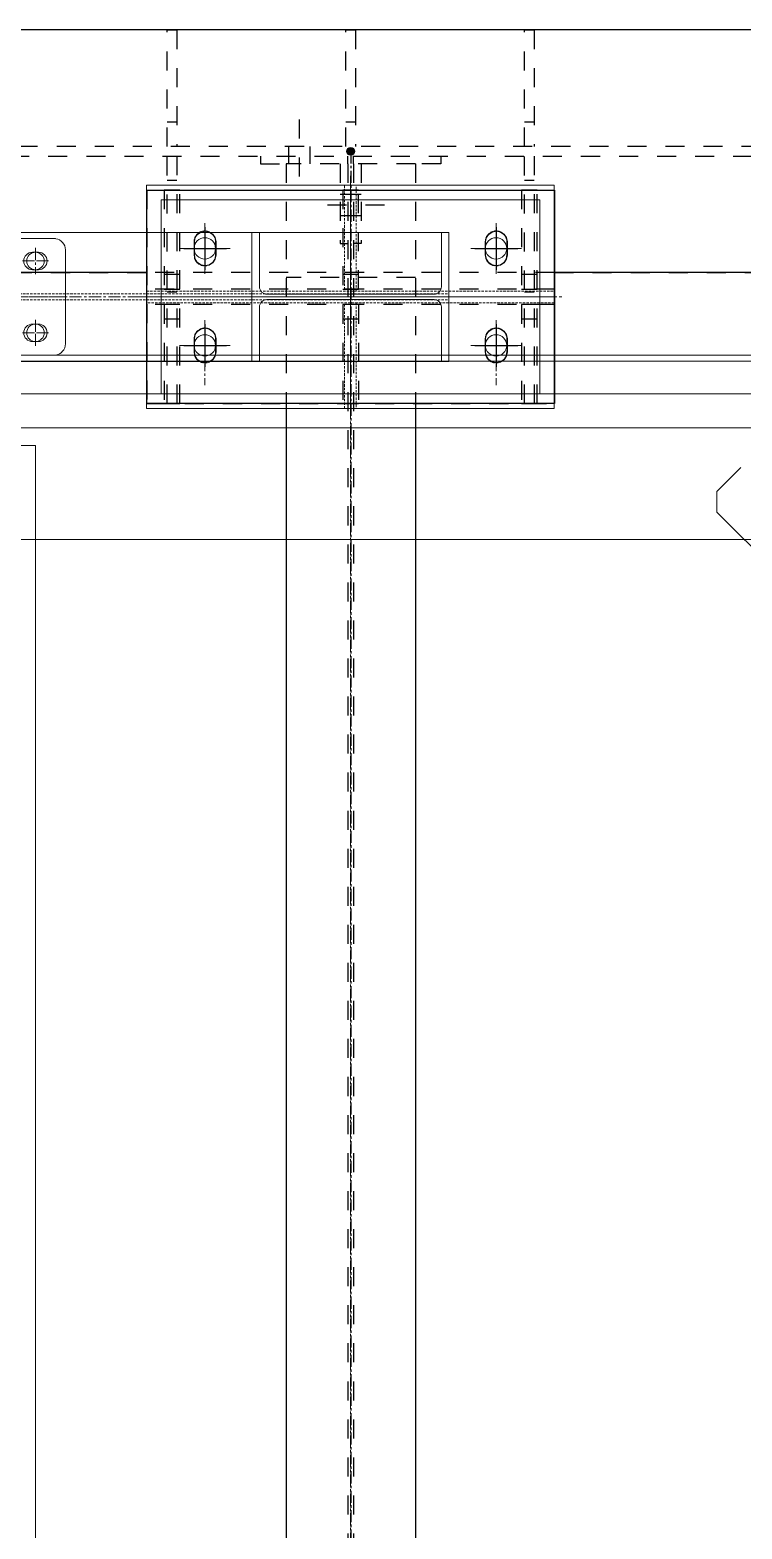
# Model space of a CAD drawing. Header units: inches. Extents: x 209270 to 234360, y -180214 to -150194.
# Drawn here: x 223884 to 224618, y -161483 to -159939 of the extents above; entities that cross this region are included whole.
import ezdxf

# ---------------------------------------------------------------- set-up
doc = ezdxf.new("R2010")
doc.units = ezdxf.units.IN
doc.header["$LTSCALE"] = 10
doc.header["$MEASUREMENT"] = 0
for name, pattern in [('CENTER', [2, 1.25, -0.25, 0.25, -0.25]), ('DXK_LINE_DOT2', [3.9198, 1.9599, -1.9599]), ('HIDDEN', [0.375, 0.25, -0.125])]:
    doc.linetypes.add(name, pattern=pattern)
for name, color, linetype in [('_STR_0', 7, 'Continuous'), ('_STR_1', 7, 'Continuous'), ('_STR_2', 7, 'Continuous'), ('_STR_4', 7, 'Continuous')]:
    doc.layers.add(name, color=color, linetype=linetype)
for name, color, linetype, lineweight in [('adani logo', 7, 'Continuous', 15), ('All Bought', 110, 'Continuous', 9), ('Belt', 4, 'Continuous', 9), ('CEN', 1, 'CENTER', 9), ('HIDDDEN', 3, 'HIDDEN', 9), ('HIDDEN', 3, 'HIDDEN', 9), ('MAIN OBJECT', 2, 'Continuous', 18), ('OBJECT', 2, 'Continuous', 18), ('STR25', 30, 'Continuous', 5)]:
    doc.layers.add(name, color=color, linetype=linetype, lineweight=lineweight)

# ---------------------------------------------------------------- blocks, each defined once
blk = doc.blocks.new('A$Cee1ce5ad')
at = {"layer": 'All Bought'}
for p, q in [((-110.6, 65.2), (-96.5, 98)), ((-96.6, 97.8), (96.6, 97.8)), ((-92.9, 99.5), (92.9, 99.5)), ((110.6, 65.2), (96.5, 98)), ((-6.9, 85.4), (-6.9, -73.9)), ((6.9, 85.4), (6.9, -73.9)), ((-125.4, 57.7), (-113, 63.5)), ((-111.9, 64.2), (111.9, 64.2)), ((125.4, 57.7), (113, 63.5)), ((-205, 48.3), (-205, -48.3)), ((-195, 60), (-120.6, 60)), ((-128.3, 51.5), (-128.3, 42.7)), ((120.6, 60), (195, 60)), ((128.3, 51.5), (128.3, 42.7)), ((205, 48.3), (205, -48.3)), ((-144.9, 26.5), (-130.1, 38.9)), ((144.9, 26.5), (130.1, 38.9)), ((-146.7, 22.7), (-146.7, -22.7)), ((146.7, 22.7), (146.7, -22.7)), ((-144.9, -26.5), (-130.1, -38.9)), ((144.9, -26.5), (130.1, -38.9)), ((-128.3, -51.5), (-128.3, -42.7)), ((128.3, -51.5), (128.3, -42.7)), ((-195, -60), (-120.6, -60)), ((-125.4, -57.7), (-113, -63.5)), ((125.4, -57.7), (113, -63.5)), ((120.6, -60), (195, -60)), ((-111.9, -64.2), (111.9, -64.2)), ((-110.6, -65.2), (-96.5, -98)), ((110.6, -65.2), (96.5, -98)), ((-96.6, -97.8), (96.6, -97.8)), ((-92.9, -99.5), (92.9, -99.5))]:
    blk.add_line(p, q, dxfattribs=at)
at = {"layer": 'All Bought', "ltscale": 50}
for p, q in [((-42.5, 99.5), (-42.5, -99.5)), ((40.8, 99.5), (40.8, -99.5))]:
    blk.add_line(p, q, dxfattribs=at)
at = {"layer": 'All Bought'}
for points in [[(-171.2, 28, 1), (-171.2, 46), (-177.2, 46, 1), (-177.2, 28)], [(178.8, 28, 1), (178.8, 46), (172.8, 46, 1), (172.8, 28)], [(-171.2, -46, 1), (-171.2, -28), (-177.2, -28, 1), (-177.2, -46)], [(178.8, -46, 1), (178.8, -28), (172.8, -28, 1), (172.8, -46)]]:
    blk.add_lwpolyline(points, format="xyb", close=True, dxfattribs=at)
for centre, radius, start, end in [((-92.9, 94.5), 5, 90, 135), ((92.9, 94.5), 5, 45, 90), ((0, 85.4), 6.9, 0, 180), ((-116.5, 71.1), 8.33, 295, 315), ((116.5, 71.1), 8.33, 225, 245), ((-193.5, 48.6), 11.5, 97.6625, 181.1349), ((-120.5, 51.7), 7.85, 129.2243, 180.8268), ((120.5, 51.7), 7.85, 359.1732, 50.7757), ((193.5, 48.6), 11.5, 358.8651, 82.3375), ((-133.3, 42.7), 5, 310, 0), ((133.3, 42.7), 5, 180, 230), ((-141.7, 22.7), 5, 130, 180), ((141.7, 22.7), 5, 0, 50), ((-141.7, -22.7), 5, 180, 230), ((141.7, -22.7), 5, 310, 0), ((-133.3, -42.7), 5, 0, 50), ((133.3, -42.7), 5, 130, 180), ((-193.5, -48.6), 11.5, 178.8651, 262.3375), ((-120.5, -51.7), 7.85, 179.1732, 230.7757), ((120.5, -51.7), 7.85, 309.2243, 0.8268), ((193.5, -48.6), 11.5, 277.6625, 1.1349), ((-116.5, -71.1), 8.33, 45, 65), ((0, -73.9), 6.9, 180, 0), ((116.5, -71.1), 8.33, 115, 135), ((-92.9, -94.5), 5, 225, 270), ((92.9, -94.5), 5, 270, 315)]:
    blk.add_arc(centre, radius, start, end, dxfattribs=at)
at = {"layer": 'CEN'}
for p, q in [((0, 99.5), (0, -99.5)), ((-174.2, 50.5), (-174.2, 23.5)), ((175.8, 50.5), (175.8, 23.5)), ((-160.7, 37), (-187.7, 37)), ((162.3, 37), (189.3, 37)), ((-205, 0), (205, 0)), ((-174.2, -50.5), (-174.2, -23.5)), ((175.8, -50.5), (175.8, -23.5)), ((-160.7, -37), (-187.7, -37)), ((162.3, -37), (189.3, -37))]:
    blk.add_line(p, q, dxfattribs=at)
blk = doc.blocks.new('A$C439c46b0')
at = {"layer": 'CEN'}
for p, q in [((0, 124.8), (0, -124.8)), ((-150, 30), (-150, 70)), ((150, 70), (150, 30)), ((-176.1, 50), (-123.9, 50)), ((123.9, 50), (176.1, 50)), ((-219.8, 0), (219.8, 0)), ((-150, -70), (-150, -30)), ((150, -30), (150, -70)), ((-123.9, -50), (-176.1, -50)), ((176.1, -50), (123.9, -50))]:
    blk.add_line(p, q, dxfattribs=at)
at = {"layer": 'MAIN OBJECT', "elevation": -528}
blk.add_lwpolyline([(-195, 100), (195, 100), (195, -100), (-195, -100)], close=True, dxfattribs=at)
at = {"layer": 'MAIN OBJECT'}
for centre in [(-150, 50, -1074.4), (150, 50, -1074.4), (-150, -50, -1074.4), (150, -50, -1074.4)]:
    blk.add_circle(centre, 11, dxfattribs=at)
blk = doc.blocks.new('A$C4ed3ba51')
at = {"layer": 'CEN'}
for p, q in [((0, 115), (0, -115)), ((-150, 23.9), (-150, 91.1)), ((150, 23.9), (150, 91.1)), ((-130, 50), (-170, 50)), ((130, 50), (170, 50)), ((-210, 0), (210, 0)), ((-150, -23.9), (-150, -76.1)), ((150, -23.9), (150, -76.1)), ((-130, -50), (-170, -50)), ((130, -50), (170, -50))]:
    blk.add_line(p, q, dxfattribs=at)
at = {"layer": 'HIDDDEN'}
for points in [[(6, 6), (6, 115), (-6, 115), (-6, 6)], [(6, -6), (6, -115), (-6, -115), (-6, -6)]]:
    blk.add_lwpolyline(points, dxfattribs=at)
blk.add_lwpolyline([(-210, -6), (210, -6), (210, 6), (-210, 6)], close=True, dxfattribs=at)
at = {"layer": 'HIDDEN', "elevation": -528}
for points in [[(-139, 57, 1), (-161, 57), (-161, 43, 1), (-139, 43)], [(139, 57, -1), (161, 57), (161, 43, -1), (139, 43)], [(-139, -57, -1), (-161, -57), (-161, -43, -1), (-139, -43)], [(139, -57, 1), (161, -57), (161, -43, 1), (139, -43)]]:
    blk.add_lwpolyline(points, format="xyb", close=True, dxfattribs=at)
at = {"layer": 'MAIN OBJECT'}
blk.add_lwpolyline([(-101.5, 66.5), (-93.7, 66.5), (-93.7, 10.4, 0.414214), (-86.1, 2.8), (86.1, 2.8, 0.414214), (93.7, 10.4), (93.7, 66.5), (101.5, 66.5), (101.5, -66.5), (93.7, -66.5), (93.7, -66.5), (93.7, -10.4, 0.414214), (86.1, -2.8), (-86.1, -2.8, 0.414214), (-93.7, -10.4), (-93.7, -66.5), (-93.7, -66.5), (-101.5, -66.5)], format="xyb", close=True, dxfattribs=at)
at = {"layer": 'STR25', "elevation": -528}
blk.add_lwpolyline([(-210, 115), (210, 115), (210, -115), (-210, -115)], close=True, dxfattribs=at)
at = {"layer": 'adani logo'}
blk.add_blockref('A$C439c46b0', (0, 0), dxfattribs=at)
blk = doc.blocks.new('RTR')
at = {"layer": 'All Bought'}
for p, q in [((-83232.6, -1561763), (-83582.6, -1561763)), ((-83232.6, -1564163), (-83232.6, -1561763))]:
    blk.add_line(p, q, dxfattribs=at)
at = {"layer": 'CEN'}
for p, q in [((-83232.8, -1561559.5, 3956186986.7), (-83232.8, -1561586.5, 3956186986.7)), ((-83219.3, -1561573, 3956186986.7), (-83246.3, -1561573, 3956186986.7)), ((-82885.2, -1561610, 4202462826.4), (-84008.2, -1561610, 10666859653.8)), ((-83232.8, -1561633.5, 3956186986.7), (-83232.8, -1561660.5, 3956186986.7)), ((-83219.3, -1561647, 3956186986.7), (-83246.3, -1561647, 3956186986.7)), ((-82908.2, -1564415.8), (-82908.2, -1561663.2))]:
    blk.add_line(p, q, dxfattribs=at)
at = {"layer": 'HIDDDEN'}
for p, q in [((-82808.2, -1561607, 10666859653.8), (-84008.2, -1561607, 10666859653.8)), ((-82808.2, -1561613, 10666859653.8), (-84008.2, -1561613, 10666859653.8))]:
    blk.add_line(p, q, dxfattribs=at)
at = {"layer": 'MAIN OBJECT'}
for centre in [(-83232.8, -1561573, 3956186986.7), (-83232.8, -1561647, 3956186986.7)]:
    blk.add_circle(centre, 9, dxfattribs=at)
at = {"layer": 'OBJECT'}
for p, q in [((-82808.2, -1561543.5, 10666859653.8), (-84008.2, -1561543.5, 10666859653.8)), ((-82808.2, -1561676.5, 10666859653.8), (-84008.2, -1561676.5, 10666859653.8))]:
    blk.add_line(p, q, dxfattribs=at)
at = {"xscale": -0.9999999999999998, "rotation": 180.0000896999132}
blk.add_blockref('A$C4ed3ba51', (-82908.3, -1561610, 5544007056.1), dxfattribs=at)
at = {"layer": 'MAIN OBJECT', "xscale": -0.9999999999999989, "rotation": 4.48499566286e-05}
blk.add_blockref('A$Cee1ce5ad', (-83407, -1561610, 7412901051.7), dxfattribs=at)
blk = doc.blocks.new('A$C1db7f450')
at = {"layer": 'All Bought'}
for p, q in [((1202.6, 1174.3, -6732037472.9), (1227.3, 1149.5, -6732037472.9)), ((1227.3, 1128.3, -6732037472.9), (1227.3, 1149.5, -6732037472.9)), ((99, 0, -6732037472.9), (1227.3, 1128.3, -6732037472.9))]:
    blk.add_line(p, q, dxfattribs=at)
blk = doc.blocks.new('Part-116860372-157426 - 114867')
at = {"layer": '_STR_1', "color": 6, "linetype": 'DXK_LINE_DOT2'}
for p, q in [((224025.9, -159938.7), (223866.9, -159938.7)), ((224209.9, -159938.7), (224035.9, -159938.7)), ((224393.9, -159938.7), (224219.9, -159938.7)), ((224856.9, -159938.7), (224403.9, -159938.7)), ((223866.9, -160188.7), (224004.9, -160188.7)), ((224424.9, -160188.7), (224856.9, -160188.7))]:
    blk.add_line(p, q, dxfattribs=at)
blk = doc.blocks.new('Part-116860372-114989 - 114867')
at = {"layer": '_STR_4', "linetype": 'Continuous'}
blk.add_hatch(color=4, dxfattribs=at).paths.add_polyline_path([(224214.9, -160067.7, -1), (224214.9, -160059.7, -1)])
at = {"layer": '_STR_1', "color": 6, "linetype": 'DXK_LINE_DOT2'}
for p, q in [((224281.5, -160076.7), (224148.3, -160076.7)), ((224148.3, -160076.7), (224148.3, -160323.7)), ((224212, -160076.7), (224212, -163049.7)), ((224217.7, -160076.7), (224217.7, -163049.7)), ((224281.5, -160076.7), (224281.5, -160323.7)), ((224281.5, -160193.7), (224148.3, -160193.7))]:
    blk.add_line(p, q, dxfattribs=at)
at = {"layer": '_STR_2', "color": 2, "linetype": 'Continuous'}
for p, q in [((224148.3, -160323.7), (224148.3, -162803.7)), ((224281.5, -160323.7), (224281.5, -162803.7))]:
    blk.add_line(p, q, dxfattribs=at)
at = {"layer": '_STR_4', "color": 4, "linetype": 'CENTER'}
blk.add_line((224214.9, -160063.7), (224214.9, -163063.7), dxfattribs=at)
at = {"layer": '_STR_4', "color": 4, "linetype": 'Continuous'}
blk.add_circle((224214.9, -160063.7), 4, dxfattribs=at)
blk = doc.blocks.new('Bolt-116860372-115937 - 114867')
at = {"layer": '_STR_1', "color": 1, "linetype": 'DXK_LINE_DOT2'}
for p, q in [((224162, -160089.7), (224162, -160026.7)), ((224151, -160068.7), (224151, -160058.7)), ((224151, -160076.7), (224151, -160068.7)), ((224173, -160068.7), (224173, -160058.7)), ((224173, -160076.7), (224173, -160068.7))]:
    blk.add_line(p, q, dxfattribs=at)
blk = doc.blocks.new('Part-116860372-115112 - 114867')
at = {"layer": '_STR_1', "color": 6, "linetype": 'DXK_LINE_DOT2'}
blk.add_line((224424.9, -160188.7), (224004.9, -160188.7), dxfattribs=at)
at = {"layer": '_STR_2', "color": 2, "linetype": 'Continuous'}
for p, q in [((225381.9, -159938.7), (216886.9, -159938.7)), ((224004.9, -160188.7), (223424.9, -160188.7)), ((225381.9, -160188.7), (224424.9, -160188.7))]:
    blk.add_line(p, q, dxfattribs=at)
blk = doc.blocks.new('Part-116860372-115114 - 114867')
at = {"layer": '_STR_1', "color": 6, "linetype": 'DXK_LINE_DOT2'}
for p, q in [((225381.9, -160058.7), (216886.9, -160058.7)), ((216886.9, -160068.7), (225381.9, -160068.7))]:
    blk.add_line(p, q, dxfattribs=at)
blk = doc.blocks.new('Part-116860372-116615 - 114867')
at = {"layer": '_STR_1', "color": 6, "linetype": 'DXK_LINE_DOT2'}
for p, q in [((224209.9, -160058.7), (224209.9, -159938.7)), ((224209.9, -159938.7), (224219.9, -159938.7)), ((224219.9, -159938.7), (224219.9, -160058.7)), ((224219.9, -160033.7), (224209.9, -160033.7))]:
    blk.add_line(p, q, dxfattribs=at)
blk = doc.blocks.new('Part-116860372-116617 - 114867')
at = {"layer": '_STR_1', "color": 6, "linetype": 'DXK_LINE_DOT2'}
for p, q in [((224025.9, -160058.7), (224025.9, -159938.7)), ((224025.9, -159938.7), (224035.9, -159938.7)), ((224035.9, -159938.7), (224035.9, -160058.7)), ((224035.9, -160033.7), (224025.9, -160033.7))]:
    blk.add_line(p, q, dxfattribs=at)
blk = doc.blocks.new('Part-116860372-115935 - 114867')
at = {"layer": '_STR_1', "color": 6, "linetype": 'DXK_LINE_DOT2'}
for p, q in [((224122, -160068.7), (224122, -160076.7)), ((224212, -160076.7), (224212, -160068.7)), ((224122, -160076.7), (224148.3, -160076.7)), ((224204, -160076.7), (224204, -160158.7)), ((224204, -160158.7), (224212, -160158.7))]:
    blk.add_line(p, q, dxfattribs=at)
blk = doc.blocks.new('Part-116860372-116590 - 114867')
at = {"layer": '_STR_1', "color": 6, "linetype": 'DXK_LINE_DOT2'}
for p, q in [((224390.8, -160103.7), (224390.8, -160205.7)), ((224406.8, -160103.7), (224390.8, -160103.7)), ((224406.8, -160205.7), (224406.8, -160103.7)), ((224406.8, -160190.7), (224390.8, -160190.7)), ((224390.8, -160205.7), (224406.8, -160205.7))]:
    blk.add_line(p, q, dxfattribs=at)
blk = doc.blocks.new('Part-116860372-116588 - 114867')
at = {"layer": '_STR_1', "color": 6, "linetype": 'DXK_LINE_DOT2'}
for p, q in [((224206.8, -160103.7), (224206.8, -160205.7)), ((224222.8, -160103.7), (224206.8, -160103.7)), ((224222.8, -160205.7), (224222.8, -160103.7)), ((224222.8, -160190.7), (224206.8, -160190.7)), ((224206.8, -160205.7), (224222.8, -160205.7))]:
    blk.add_line(p, q, dxfattribs=at)
blk = doc.blocks.new('Part-116860372-115934 - 114867')
at = {"layer": '_STR_1', "color": 6, "linetype": 'DXK_LINE_DOT2'}
for p, q in [((224217.7, -160076.7), (224217.7, -160068.7)), ((224307.7, -160068.7), (224307.7, -160076.7)), ((224225.7, -160076.7), (224225.7, -160158.7)), ((224307.7, -160076.7), (224281.5, -160076.7)), ((224225.7, -160158.7), (224217.7, -160158.7))]:
    blk.add_line(p, q, dxfattribs=at)
blk = doc.blocks.new('Part-116860372-116616 - 114867')
at = {"layer": '_STR_1', "color": 6, "linetype": 'DXK_LINE_DOT2'}
for p, q in [((224025.9, -160323.7), (224025.9, -160068.7)), ((224035.9, -160068.7), (224035.9, -160323.7)), ((224035.9, -160093.7), (224025.9, -160093.7)), ((224035.9, -160208.7), (224025.9, -160208.7)), ((224035.9, -160323.7), (224025.9, -160323.7))]:
    blk.add_line(p, q, dxfattribs=at)
blk = doc.blocks.new('Part-116860372-116585 - 114867')
at = {"layer": '_STR_1', "color": 6, "linetype": 'DXK_LINE_DOT2'}
for p, q in [((224022.8, -160103.7), (224022.8, -160205.7)), ((224038.8, -160103.7), (224022.8, -160103.7)), ((224038.8, -160205.7), (224038.8, -160103.7)), ((224038.8, -160190.7), (224022.8, -160190.7)), ((224022.8, -160205.7), (224038.8, -160205.7))]:
    blk.add_line(p, q, dxfattribs=at)
blk = doc.blocks.new('Part-116860372-116589 - 114867')
at = {"layer": '_STR_1', "color": 6, "linetype": 'DXK_LINE_DOT2'}
for p, q in [((224222.8, -160221.7), (224206.8, -160221.7)), ((224206.8, -160221.7), (224206.8, -160323.7)), ((224222.8, -160221.7), (224222.8, -160323.7)), ((224222.8, -160236.7), (224206.8, -160236.7))]:
    blk.add_line(p, q, dxfattribs=at)
at = {"layer": '_STR_2', "color": 2, "linetype": 'Continuous'}
for p, q in [((224206.8, -160323.7), (224206.8, -160323.7)), ((224206.8, -160323.7), (224222.8, -160323.7)), ((224222.8, -160323.7), (224222.8, -160323.7))]:
    blk.add_line(p, q, dxfattribs=at)
blk = doc.blocks.new('Bolt-116860372-115936 - 114867')
at = {"layer": '_STR_1', "color": 1, "linetype": 'DXK_LINE_DOT2'}
for p, q in [((224204, -160107.7), (224212, -160107.7)), ((224212, -160107.7), (224217.7, -160107.7)), ((224217.7, -160107.7), (224225.7, -160107.7)), ((224191, -160118.7), (224259, -160118.7)), ((224204, -160129.7), (224212, -160129.7)), ((224212, -160129.7), (224217.7, -160129.7)), ((224217.7, -160129.7), (224225.7, -160129.7))]:
    blk.add_line(p, q, dxfattribs=at)
blk = doc.blocks.new('Part-116860372-116583 - 114867')
at = {"layer": '_STR_1', "color": 6, "linetype": 'DXK_LINE_DOT2'}
for p, q in [((224004.9, -160221.7), (224004.9, -160205.7)), ((224424.9, -160205.7), (224004.9, -160205.7)), ((224424.9, -160221.7), (224424.9, -160205.7)), ((224424.9, -160221.7), (224004.9, -160221.7))]:
    blk.add_line(p, q, dxfattribs=at)
blk = doc.blocks.new('Part-116860372-116584 - 114867')
at = {"layer": '_STR_2', "color": 2, "linetype": 'Continuous'}
for p, q in [((224004.9, -160323.7), (224004.9, -160103.7)), ((224004.9, -160103.7), (224424.9, -160103.7)), ((224424.9, -160103.7), (224424.9, -160323.7)), ((224424.9, -160323.7), (224004.9, -160323.7))]:
    blk.add_line(p, q, dxfattribs=at)
blk = doc.blocks.new('Part-116860372-116586 - 114867')
at = {"layer": '_STR_1', "color": 6, "linetype": 'DXK_LINE_DOT2'}
for p, q in [((224004.9, -160103.7), (224004.9, -160323.7)), ((224004.9, -160103.7), (224424.9, -160103.7)), ((224424.9, -160103.7), (224424.9, -160323.7)), ((224004.9, -160323.7), (224424.9, -160323.7))]:
    blk.add_line(p, q, dxfattribs=at)
blk = doc.blocks.new('Part-116860372-116587 - 114867')
at = {"layer": '_STR_1', "color": 6, "linetype": 'DXK_LINE_DOT2'}
for p, q in [((224038.8, -160221.7), (224022.8, -160221.7)), ((224022.8, -160221.7), (224022.8, -160323.7)), ((224038.8, -160323.7), (224038.8, -160221.7)), ((224038.8, -160236.7), (224022.8, -160236.7)), ((224022.8, -160323.7), (224038.8, -160323.7))]:
    blk.add_line(p, q, dxfattribs=at)
blk = doc.blocks.new('Part-116860372-116591 - 114867')
at = {"layer": '_STR_1', "color": 6, "linetype": 'DXK_LINE_DOT2'}
for p, q in [((224406.8, -160221.7), (224390.8, -160221.7)), ((224390.8, -160221.7), (224390.8, -160323.7)), ((224406.8, -160323.7), (224406.8, -160221.7)), ((224406.8, -160236.7), (224390.8, -160236.7)), ((224390.8, -160323.7), (224406.8, -160323.7))]:
    blk.add_line(p, q, dxfattribs=at)
blk = doc.blocks.new('Bolt-116860372-116592 - 114867')
at = {"layer": '_STR_2', "color": 1, "linetype": 'Continuous'}
for p, q in [((224054.7, -160152.5), (224057.1, -160148.9)), ((224057.1, -160148.9), (224060.7, -160146.5)), ((224060.7, -160146.5), (224064.9, -160145.7)), ((224064.9, -160185.7), (224064.9, -160141.7)), ((224064.9, -160145.7), (224064.9, -160145.7)), ((224064.9, -160145.7), (224069.1, -160146.5)), ((224069.1, -160146.5), (224072.6, -160148.9)), ((224072.6, -160148.9), (224075, -160152.5)), ((224354.7, -160152.5), (224357.1, -160148.9)), ((224357.1, -160148.9), (224360.7, -160146.6)), ((224360.7, -160146.6), (224364.9, -160145.7)), ((224364.9, -160185.7), (224364.9, -160141.7)), ((224364.9, -160145.7), (224364.9, -160145.7)), ((224364.9, -160145.7), (224369.1, -160146.6)), ((224369.1, -160146.6), (224372.6, -160148.9)), ((224372.6, -160148.9), (224375, -160152.5)), ((224042.9, -160163.7), (224086.9, -160163.7)), ((224053.9, -160156.7), (224054.7, -160152.5)), ((224053.9, -160170.7), (224053.9, -160156.7)), ((224075, -160152.5), (224075.9, -160156.7)), ((224075.9, -160156.7), (224075.9, -160170.7)), ((224342.9, -160163.7), (224386.9, -160163.7)), ((224353.9, -160156.7), (224354.7, -160152.5)), ((224353.9, -160170.7), (224353.9, -160156.7)), ((224375, -160152.5), (224375.9, -160156.7)), ((224375.9, -160156.7), (224375.9, -160170.7)), ((224054.7, -160174.9), (224053.9, -160170.7)), ((224057.1, -160178.5), (224054.7, -160174.9)), ((224060.7, -160180.9), (224057.1, -160178.5)), ((224072.6, -160178.5), (224069.1, -160180.9)), ((224075, -160174.9), (224072.6, -160178.5)), ((224075.9, -160170.7), (224075, -160174.9)), ((224354.7, -160174.9), (224353.9, -160170.7)), ((224357.1, -160178.5), (224354.7, -160174.9)), ((224360.7, -160180.9), (224357.1, -160178.5)), ((224372.6, -160178.5), (224369.1, -160180.9)), ((224375, -160174.9), (224372.6, -160178.5)), ((224375.9, -160170.7), (224375, -160174.9)), ((224064.9, -160181.7), (224060.7, -160180.9)), ((224069.1, -160180.9), (224064.9, -160181.7)), ((224064.9, -160181.7), (224064.9, -160181.7)), ((224364.9, -160181.7), (224360.7, -160180.9)), ((224369.1, -160180.9), (224364.9, -160181.7)), ((224364.9, -160181.7), (224364.9, -160181.7)), ((224064.9, -160285.7), (224064.9, -160241.7)), ((224364.9, -160285.7), (224364.9, -160241.7)), ((224053.9, -160256.7), (224054.7, -160252.5)), ((224053.9, -160270.7), (224053.9, -160256.7)), ((224054.7, -160252.5), (224057.1, -160248.9)), ((224057.1, -160248.9), (224060.6, -160246.5)), ((224060.6, -160246.5), (224064.9, -160245.7)), ((224064.9, -160245.7), (224064.9, -160245.7)), ((224064.9, -160245.7), (224069.1, -160246.5)), ((224069.1, -160246.5), (224072.6, -160248.9)), ((224072.6, -160248.9), (224075, -160252.5)), ((224075, -160252.5), (224075.9, -160256.7)), ((224075.9, -160256.7), (224075.9, -160270.7)), ((224353.9, -160256.7), (224354.7, -160252.5)), ((224353.9, -160270.7), (224353.9, -160256.7)), ((224354.7, -160252.5), (224357.1, -160248.9)), ((224357.1, -160248.9), (224360.6, -160246.6)), ((224360.6, -160246.6), (224364.9, -160245.7)), ((224364.9, -160245.7), (224364.9, -160245.7)), ((224364.9, -160245.7), (224369.1, -160246.6)), ((224369.1, -160246.6), (224372.6, -160248.9)), ((224372.6, -160248.9), (224375, -160252.5)), ((224375, -160252.5), (224375.9, -160256.7)), ((224375.9, -160256.7), (224375.9, -160270.7)), ((224042.9, -160263.7), (224086.9, -160263.7)), ((224054.7, -160274.9), (224053.9, -160270.7)), ((224075.9, -160270.7), (224075, -160274.9)), ((224342.9, -160263.7), (224386.9, -160263.7)), ((224354.7, -160274.9), (224353.9, -160270.7)), ((224375.9, -160270.7), (224375, -160274.9)), ((224057.1, -160278.5), (224054.7, -160274.9)), ((224060.6, -160280.9), (224057.1, -160278.5)), ((224064.9, -160281.7), (224060.6, -160280.9)), ((224069.1, -160280.9), (224064.9, -160281.7)), ((224064.9, -160281.7), (224064.9, -160281.7)), ((224072.6, -160278.5), (224069.1, -160280.9)), ((224075, -160274.9), (224072.6, -160278.5)), ((224357.1, -160278.5), (224354.7, -160274.9)), ((224360.6, -160280.9), (224357.1, -160278.5)), ((224364.9, -160281.7), (224360.6, -160280.9)), ((224369.1, -160280.9), (224364.9, -160281.7)), ((224364.9, -160281.7), (224364.9, -160281.7)), ((224372.6, -160278.5), (224369.1, -160280.9)), ((224375, -160274.9), (224372.6, -160278.5))]:
    blk.add_line(p, q, dxfattribs=at)
blk = doc.blocks.new('Part-116860372-116613 - 114867')
at = {"layer": '_STR_1', "color": 6, "linetype": 'DXK_LINE_DOT2'}
for p, q in [((224393.9, -160323.7), (224393.9, -160068.7)), ((224403.9, -160068.7), (224403.9, -160323.7)), ((224403.9, -160093.7), (224393.9, -160093.7)), ((224403.9, -160208.7), (224393.9, -160208.7)), ((224403.9, -160323.7), (224393.9, -160323.7))]:
    blk.add_line(p, q, dxfattribs=at)
blk = doc.blocks.new('Part-116860372-116614 - 114867')
at = {"layer": '_STR_1', "color": 6, "linetype": 'DXK_LINE_DOT2'}
for p, q in [((224393.9, -160058.7), (224393.9, -159938.7)), ((224393.9, -159938.7), (224403.9, -159938.7)), ((224403.9, -159938.7), (224403.9, -160058.7)), ((224403.9, -160033.7), (224393.9, -160033.7))]:
    blk.add_line(p, q, dxfattribs=at)

msp = doc.modelspace()

# ---------------------------------------------------------------- linework, layer by layer
at = {"layer": 'Belt'}
msp.add_line((232515.7, -160463.7, 0), (219599.9, -160463.7, 0), dxfattribs=at)
at = {"layer": 'CEN'}
for p, q in [((220972.4, -160313.7), (228896, -160313.7)), ((232515.4, -160313.7), (221148.1, -160313.7))]:
    msp.add_line(p, q, dxfattribs=at)
at = {"layer": 'HIDDEN'}
for p, q in [((220972.4, -160279.8, 8793052905.5), (228896, -160279.8, 8793052905.5)), ((232515.4, -160279.8, 7050750846.7), (221148.1, -160279.8, 7050750846.7))]:
    msp.add_line(p, q, dxfattribs=at)
at = {"layer": 'MAIN OBJECT'}
for p, q in [((220972.4, -160273.7), (228896, -160273.7)), ((232515.4, -160273.7), (221148.1, -160273.7)), ((220972.4, -160348.7), (228896, -160348.7)), ((232515.5, -160348.7), (221148.1, -160348.7))]:
    msp.add_line(p, q, dxfattribs=at)

# ---------------------------------------------------------------- block references
at = {"layer": '_STR_0', "zscale": 0.8}
for name in ['Part-116860372-157426 - 114867', 'Part-116860372-115112 - 114867', 'Part-116860372-116617 - 114867', 'Part-116860372-116615 - 114867', 'Part-116860372-116614 - 114867', 'Bolt-116860372-115937 - 114867', 'Part-116860372-115114 - 114867', 'Part-116860372-116616 - 114867', 'Part-116860372-115935 - 114867', 'Part-116860372-114989 - 114867', 'Part-116860372-115934 - 114867', 'Part-116860372-116613 - 114867', 'Part-116860372-116584 - 114867', 'Part-116860372-116586 - 114867', 'Part-116860372-116585 - 114867', 'Bolt-116860372-115936 - 114867', 'Part-116860372-116588 - 114867', 'Part-116860372-116590 - 114867', 'Bolt-116860372-116592 - 114867', 'Part-116860372-116583 - 114867', 'Part-116860372-116587 - 114867', 'Part-116860372-116589 - 114867', 'Part-116860372-116591 - 114867']:
    msp.add_blockref(name, (0, 0), dxfattribs=at)
at = {"layer": 'MAIN OBJECT', "xscale": -1}
msp.add_blockref('A$C1db7f450', (225819.5, -161563.7, -2763300251.2), dxfattribs=at)
at = {"layer": 'MAIN OBJECT'}
msp.add_blockref('RTR', (307122.9, 1401396.3, -8882565064.9), dxfattribs=at)

doc.saveas('drawing.dxf')
